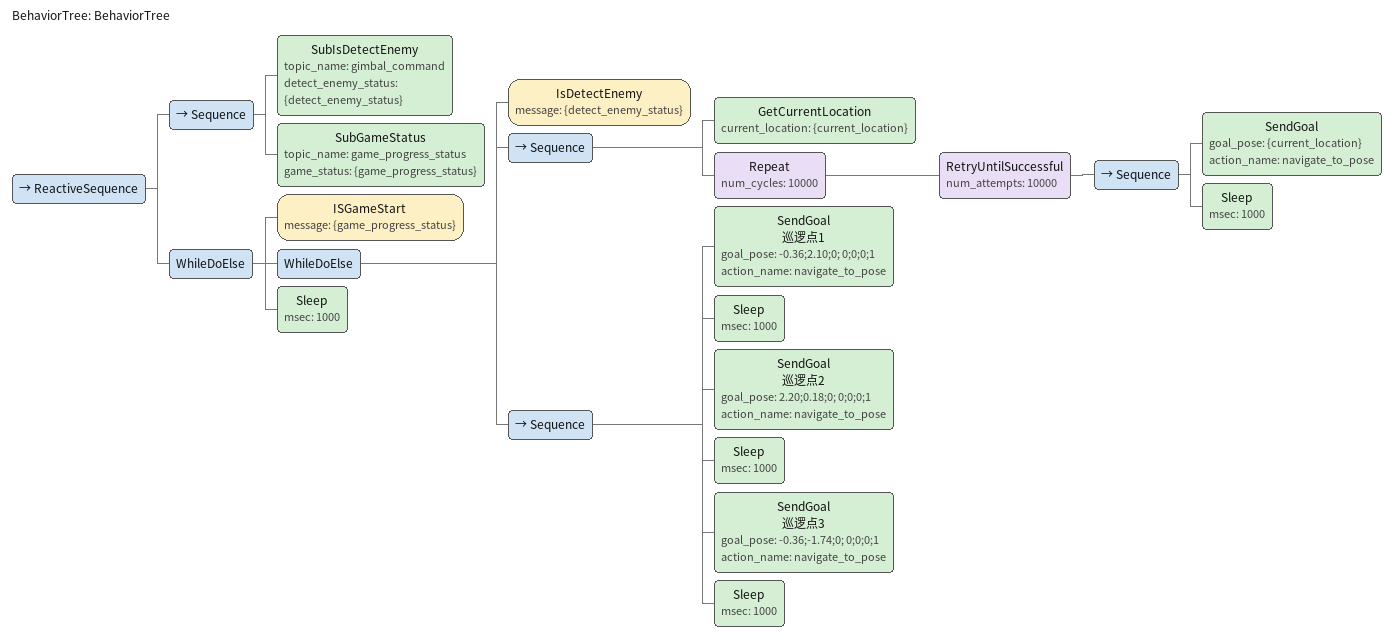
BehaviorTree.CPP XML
<?xml version="1.0" encoding="UTF-8"?>
<root BTCPP_format="4"
      main_tree_to_execute="BehaviorTree">
  <BehaviorTree ID="BehaviorTree">
    <ReactiveSequence>
      <Sequence>
        <SubIsDetectEnemy topic_name="gimbal_command"
                          detect_enemy_status="{detect_enemy_status}"/>
        <SubGameStatus topic_name="game_progress_status"
                       game_status="{game_progress_status}"/>
      </Sequence>
      <WhileDoElse>
        <ISGameStart message="{game_progress_status}"/>
        <WhileDoElse>
          <IsDetectEnemy message="{detect_enemy_status}"/>
          <Sequence>
            <GetCurrentLocation current_location="{current_location}"/>
            <Repeat num_cycles="10000">
              <RetryUntilSuccessful num_attempts="10000">
                <Sequence>
                  <SendGoal goal_pose="{current_location}"
                            action_name="navigate_to_pose"/>
                  <Sleep msec="1000"/>
                </Sequence>
              </RetryUntilSuccessful>
            </Repeat>
          </Sequence>
          <Sequence>
            <SendGoal name="巡逻点1"
                      goal_pose="-0.36;2.10;0; 0;0;0;1"
                      action_name="navigate_to_pose"/>
            <Sleep msec="1000"/>
            <SendGoal name="巡逻点2"
                      goal_pose="2.20;0.18;0; 0;0;0;1"
                      action_name="navigate_to_pose"/>
            <Sleep msec="1000"/>
            <SendGoal name="巡逻点3"
                      goal_pose="-0.36;-1.74;0; 0;0;0;1"
                      action_name="navigate_to_pose"/>
            <Sleep msec="1000"/>
          </Sequence>
        </WhileDoElse>
        <Sleep msec="1000"/>
      </WhileDoElse>
    </ReactiveSequence>
  </BehaviorTree>

</root>
